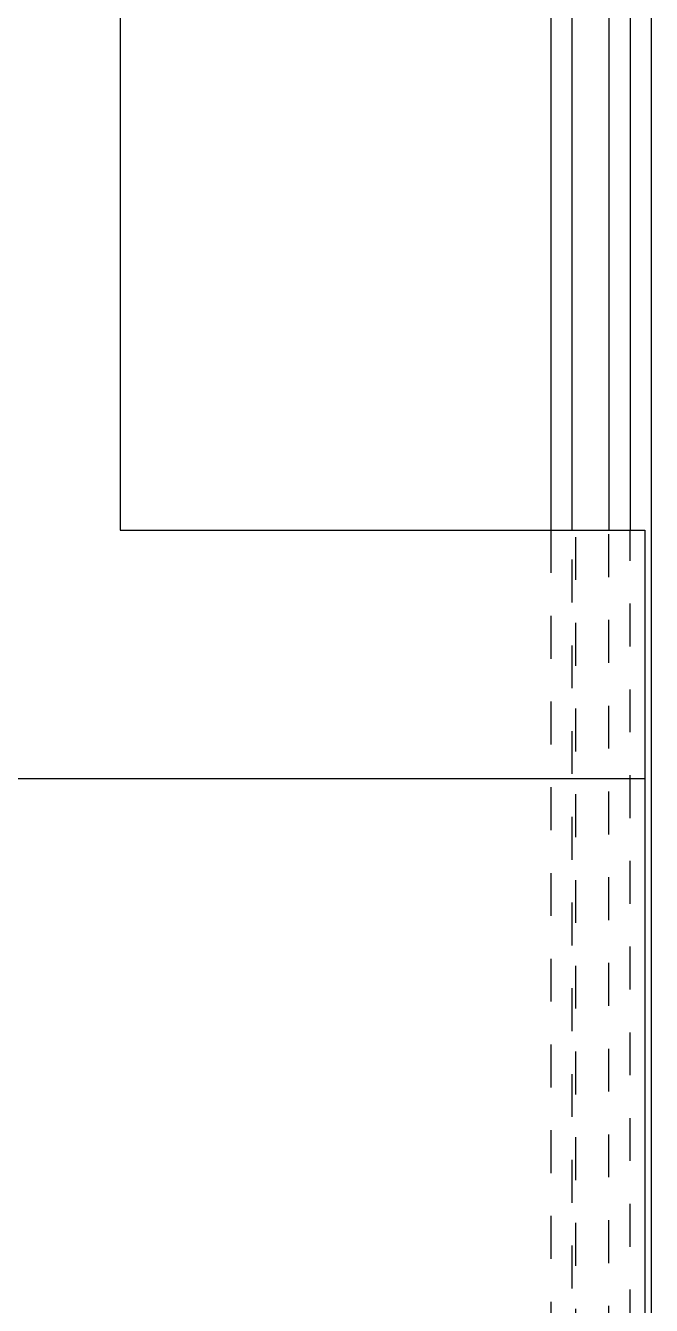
# Model space of a CAD drawing. Header units: millimetres. Extents: x 309 to 11345, y -1340 to 1318.
# Drawn here: x 10436.37 to 10460.22, y -607.06 to -558.3 of the extents above; entities that cross this region are included whole.
import ezdxf

# ---------------------------------------------------------------- set-up
doc = ezdxf.new("R2010")
doc.units = ezdxf.units.MM
doc.header["$LTSCALE"] = 16.335
doc.linetypes.add('HIDDEN', pattern=[0.2, 0.1, -0.1])
doc.layers.get('0').update_dxf_attribs({"linetype": 'CONTINUOUS'})
doc.layers.add('DEFAULT_2', color=8, linetype='HIDDEN')

msp = doc.modelspace()

# ---------------------------------------------------------------- linework, layer by layer
at = {"color": 7, "linetype": 'Continuous'}
for p, q in [((10460.219, -629.255), (10460.219, -374.725)), ((10439.972, -557.174), (10439.972, -577.52)), ((10456.389, -557.174), (10456.389, -577.52)), ((10457.203, -577.52), (10457.203, -557.174)), ((10458.592, -557.174), (10458.592, -577.52)), ((10459.406, -557.174), (10459.406, -577.52)), ((10439.972, -577.52), (10459.972, -577.52)), ((10459.972, -577.52), (10459.972, -661.99)), ((10384.972, -586.99), (10459.972, -586.99))]:
    msp.add_line(p, q, dxfattribs=at)
at = {"layer": 'DEFAULT_2', "color": 8, "linetype": 'HIDDEN'}
for p, q in [((10456.389, -577.52), (10456.389, -653.557)), ((10457.203, -652.154), (10457.203, -577.52)), ((10457.342, -654.562), (10457.342, -577.52)), ((10458.592, -631.585), (10458.592, -577.52)), ((10459.406, -630.963), (10459.406, -577.52))]:
    msp.add_line(p, q, dxfattribs=at)

doc.saveas('drawing.dxf')
